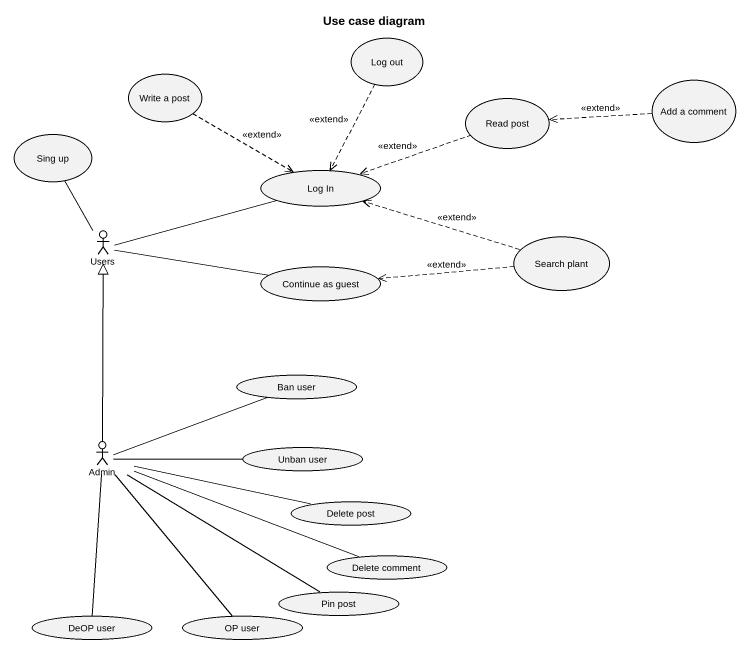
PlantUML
@startuml
title Use case diagram
usecase "Log out" as Log_out
usecase "Write a post" as Write_a_post
usecase "Read post" as Read_post
usecase "Add a comment" as Add_a_comment
usecase "Sing up" as Sing_up
usecase "Log In" as Log_In
actor Users
usecase "Search plant" as Search_plant
usecase "Continue as guest" as Continue_as_guest
usecase "Ban user" as Ban_user
actor Admin
usecase "Unban user" as Unban_user
usecase "Delete post" as Delete_post
usecase "Delete comment" as Delete_comment
usecase "Pin post" as Pin_post
usecase "DeOP user" as DeOP_user
usecase "OP user" as OP_user
Log_out ..> Log_In : <<extend>>
Write_a_post .right.> Log_In : <<extend>>
Read_post .left.> Log_In : <<extend>>
Add_a_comment .left.> Read_post : <<extend>>
Sing_up -- Users
Users -right- Log_In
Users -right- Continue_as_guest
Search_plant .left.> Log_In : <<extend>>
Search_plant .left.> Continue_as_guest : <<extend>>
Admin -up-|> Users
Admin -right- Ban_user
Admin -right- Unban_user
Admin -right- Delete_post
Admin -right- Delete_comment
Admin -- Pin_post
Admin -- DeOP_user
Admin -- OP_user
@enduml
